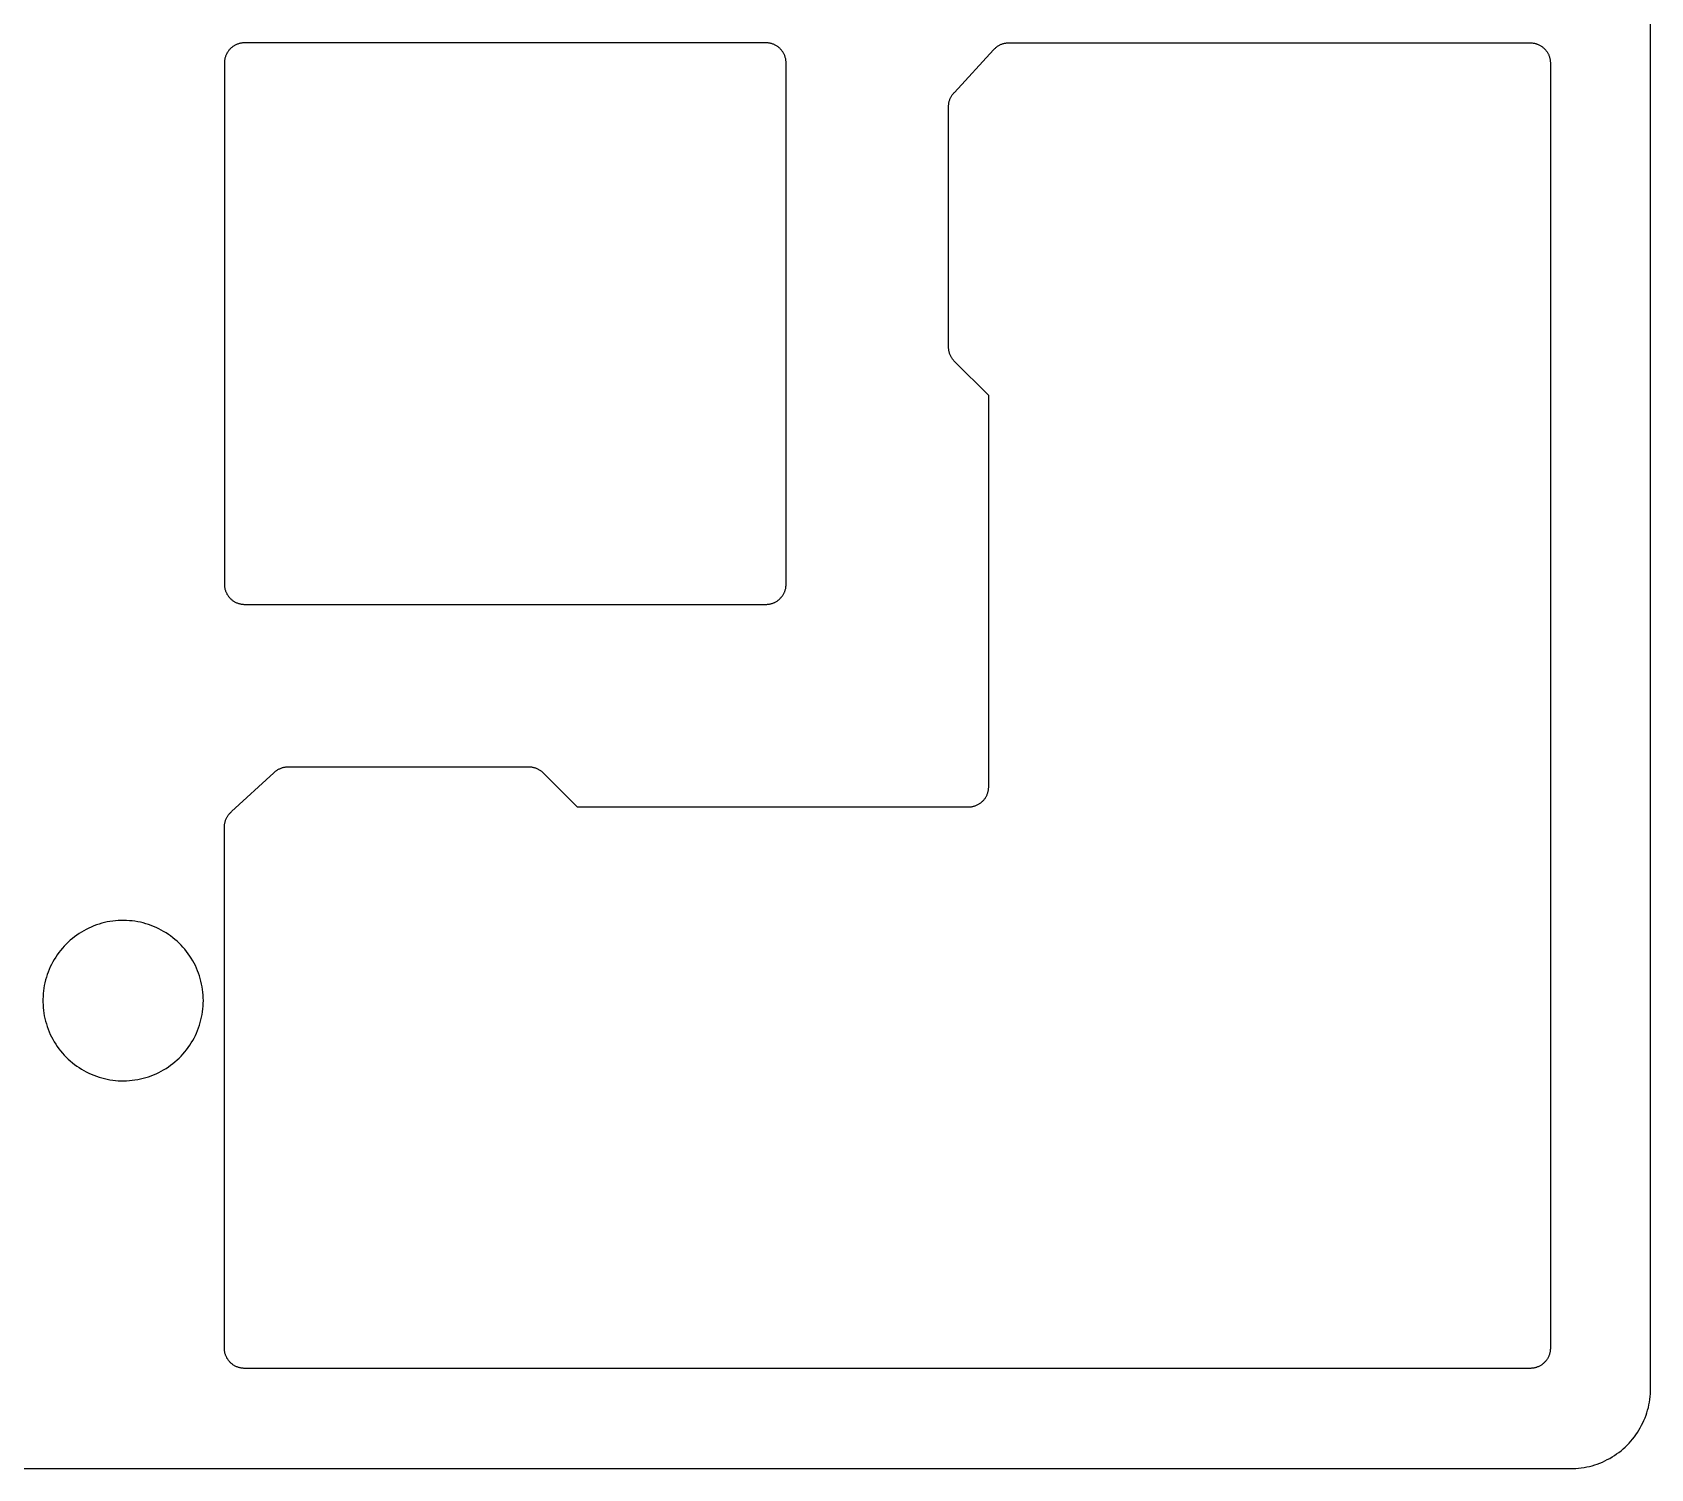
# Model space of a CAD drawing. Header units: millimetres. Extents: x 93 to 198, y -211 to -92.
# Drawn here: x 157.72 to 198.06, y -211.43 to -175.61 of the extents above; entities that cross this region are included whole.
import ezdxf

# ---------------------------------------------------------------- set-up
doc = ezdxf.new("R2010")
doc.units = ezdxf.units.MM
doc.layers.add('switch_plate', color=18, linetype='Continuous', true_color=0x000000)

msp = doc.modelspace()

# ---------------------------------------------------------------- linework, layer by layer
at = {"layer": 'switch_plate'}
for p, q in [((198.055, -209.427), (198.055, -94.415)), ((158.94, -198.049, 0.8), (158.882, -198.086, 0.8)), ((159, -198.014, 0.8), (158.94, -198.049, 0.8)), ((159.061, -197.981, 0.8), (159, -198.014, 0.8)), ((159.123, -197.95, 0.8), (159.061, -197.981, 0.8)), ((159.187, -197.922, 0.8), (159.123, -197.95, 0.8)), ((159.251, -197.895, 0.8), (159.187, -197.922, 0.8)), ((159.316, -197.871, 0.8), (159.251, -197.895, 0.8)), ((159.382, -197.849, 0.8), (159.316, -197.871, 0.8)), ((159.448, -197.83, 0.8), (159.382, -197.849, 0.8)), ((159.516, -197.812, 0.8), (159.448, -197.83, 0.8)), ((159.583, -197.797, 0.8), (159.516, -197.812, 0.8)), ((159.652, -197.785, 0.8), (159.583, -197.797, 0.8)), ((159.72, -197.775, 0.8), (159.652, -197.785, 0.8)), ((159.789, -197.767, 0.8), (159.72, -197.775, 0.8)), ((159.859, -197.761, 0.8), (159.789, -197.767, 0.8)), ((159.928, -197.758, 0.8), (159.859, -197.761, 0.8)), ((159.997, -197.758, 0.8), (159.928, -197.758, 0.8)), ((160.067, -197.76, 0.8), (159.997, -197.758, 0.8)), ((160.136, -197.764, 0.8), (160.067, -197.76, 0.8)), ((160.205, -197.77, 0.8), (160.136, -197.764, 0.8)), ((160.274, -197.779, 0.8), (160.205, -197.77, 0.8)), ((160.343, -197.791, 0.8), (160.274, -197.779, 0.8)), ((160.411, -197.805, 0.8), (160.343, -197.791, 0.8)), ((160.478, -197.821, 0.8), (160.411, -197.805, 0.8)), ((160.545, -197.839, 0.8), (160.478, -197.821, 0.8)), ((160.611, -197.86, 0.8), (160.545, -197.839, 0.8)), ((160.677, -197.883, 0.8), (160.611, -197.86, 0.8)), ((160.741, -197.908, 0.8), (160.677, -197.883, 0.8)), ((160.805, -197.936, 0.8), (160.741, -197.908, 0.8)), ((160.868, -197.966, 0.8), (160.805, -197.936, 0.8)), ((160.93, -197.997, 0.8), (160.868, -197.966, 0.8)), ((160.99, -198.031, 0.8), (160.93, -197.997, 0.8)), ((161.049, -198.068, 0.8), (160.99, -198.031, 0.8)), ((158.465, -198.452, 0.8), (158.421, -198.505, 0.8)), ((158.512, -198.4, 0.8), (158.465, -198.452, 0.8)), ((158.56, -198.35, 0.8), (158.512, -198.4, 0.8)), ((158.609, -198.301, 0.8), (158.56, -198.35, 0.8)), ((158.661, -198.254, 0.8), (158.609, -198.301, 0.8)), ((158.714, -198.21, 0.8), (158.661, -198.254, 0.8)), ((158.768, -198.167, 0.8), (158.714, -198.21, 0.8)), ((158.824, -198.125, 0.8), (158.768, -198.167, 0.8)), ((158.882, -198.086, 0.8), (158.824, -198.125, 0.8)), ((161.107, -198.106, 0.8), (161.049, -198.068, 0.8)), ((161.164, -198.146, 0.8), (161.107, -198.106, 0.8)), ((161.219, -198.188, 0.8), (161.164, -198.146, 0.8)), ((161.273, -198.232, 0.8), (161.219, -198.188, 0.8)), ((161.325, -198.278, 0.8), (161.273, -198.232, 0.8)), ((161.376, -198.325, 0.8), (161.325, -198.278, 0.8)), ((161.425, -198.374, 0.8), (161.376, -198.325, 0.8)), ((161.472, -198.425, 0.8), (161.425, -198.374, 0.8)), ((161.517, -198.478, 0.8), (161.472, -198.425, 0.8)), ((158.196, -198.854, 0.8), (158.165, -198.917, 0.8)), ((158.228, -198.793, 0.8), (158.196, -198.854, 0.8)), ((158.263, -198.733, 0.8), (158.228, -198.793, 0.8)), ((158.299, -198.674, 0.8), (158.263, -198.733, 0.8)), ((158.338, -198.616, 0.8), (158.299, -198.674, 0.8)), ((158.378, -198.56, 0.8), (158.338, -198.616, 0.8)), ((158.421, -198.505, 0.8), (158.378, -198.56, 0.8)), ((161.561, -198.532, 0.8), (161.517, -198.478, 0.8)), ((161.602, -198.588, 0.8), (161.561, -198.532, 0.8)), ((161.642, -198.645, 0.8), (161.602, -198.588, 0.8)), ((161.679, -198.703, 0.8), (161.642, -198.645, 0.8)), ((161.715, -198.763, 0.8), (161.679, -198.703, 0.8)), ((161.748, -198.823, 0.8), (161.715, -198.763, 0.8)), ((161.78, -198.885, 0.8), (161.748, -198.823, 0.8)), ((158.047, -199.243, 0.8), (158.031, -199.31, 0.8)), ((158.066, -199.176, 0.8), (158.047, -199.243, 0.8)), ((158.088, -199.11, 0.8), (158.066, -199.176, 0.8)), ((158.111, -199.045, 0.8), (158.088, -199.11, 0.8)), ((158.137, -198.98, 0.8), (158.111, -199.045, 0.8)), ((158.165, -198.917, 0.8), (158.137, -198.98, 0.8)), ((161.809, -198.948, 0.8), (161.78, -198.885, 0.8)), ((161.836, -199.012, 0.8), (161.809, -198.948, 0.8)), ((161.861, -199.077, 0.8), (161.836, -199.012, 0.8)), ((161.883, -199.143, 0.8), (161.861, -199.077, 0.8)), ((161.903, -199.209, 0.8), (161.883, -199.143, 0.8)), ((161.921, -199.276, 0.8), (161.903, -199.209, 0.8)), ((157.983, -199.654, 0.8), (157.98, -199.723, 0.8)), ((157.988, -199.584, 0.8), (157.983, -199.654, 0.8)), ((157.995, -199.515, 0.8), (157.988, -199.584, 0.8)), ((158.004, -199.447, 0.8), (157.995, -199.515, 0.8)), ((158.016, -199.378, 0.8), (158.004, -199.447, 0.8)), ((158.031, -199.31, 0.8), (158.016, -199.378, 0.8)), ((161.937, -199.344, 0.8), (161.921, -199.276, 0.8)), ((161.95, -199.412, 0.8), (161.937, -199.344, 0.8)), ((161.961, -199.481, 0.8), (161.95, -199.412, 0.8)), ((161.969, -199.55, 0.8), (161.961, -199.481, 0.8)), ((161.975, -199.619, 0.8), (161.969, -199.55, 0.8)), ((161.979, -199.688, 0.8), (161.975, -199.619, 0.8)), ((157.98, -199.723, 0.8), (157.98, -199.792, 0.8)), ((157.98, -199.792, 0.8), (157.983, -199.862, 0.8)), ((157.983, -199.862, 0.8), (157.988, -199.931, 0.8)), ((157.988, -199.931, 0.8), (157.995, -200, 0.8)), ((157.995, -200, 0.8), (158.004, -200.069, 0.8)), ((158.004, -200.069, 0.8), (158.016, -200.137, 0.8)), ((161.95, -200.103, 0.8), (161.961, -200.034, 0.8)), ((161.961, -200.034, 0.8), (161.969, -199.966, 0.8)), ((161.969, -199.966, 0.8), (161.975, -199.896, 0.8)), ((161.975, -199.896, 0.8), (161.979, -199.827, 0.8)), ((161.98, -199.758, 0.8), (161.979, -199.688, 0.8)), ((161.979, -199.827, 0.8), (161.98, -199.758, 0.8)), ((158.016, -200.137, 0.8), (158.031, -200.205, 0.8)), ((158.031, -200.205, 0.8), (158.047, -200.273, 0.8)), ((158.047, -200.273, 0.8), (158.066, -200.339, 0.8)), ((158.066, -200.339, 0.8), (158.088, -200.405, 0.8)), ((158.088, -200.405, 0.8), (158.111, -200.471, 0.8)), ((158.111, -200.471, 0.8), (158.137, -200.535, 0.8)), ((161.836, -200.503, 0.8), (161.861, -200.438, 0.8)), ((161.861, -200.438, 0.8), (161.883, -200.372, 0.8)), ((161.883, -200.372, 0.8), (161.903, -200.306, 0.8)), ((161.903, -200.306, 0.8), (161.921, -200.239, 0.8)), ((161.921, -200.239, 0.8), (161.937, -200.171, 0.8)), ((161.937, -200.171, 0.8), (161.95, -200.103, 0.8)), ((158.137, -200.535, 0.8), (158.165, -200.599, 0.8)), ((158.165, -200.599, 0.8), (158.196, -200.661, 0.8)), ((158.196, -200.661, 0.8), (158.228, -200.722, 0.8)), ((158.228, -200.722, 0.8), (158.263, -200.783, 0.8)), ((158.263, -200.783, 0.8), (158.299, -200.842, 0.8)), ((158.299, -200.842, 0.8), (158.338, -200.899, 0.8)), ((161.602, -200.928, 0.8), (161.642, -200.871, 0.8)), ((161.642, -200.871, 0.8), (161.679, -200.812, 0.8)), ((161.679, -200.812, 0.8), (161.715, -200.753, 0.8)), ((161.715, -200.753, 0.8), (161.748, -200.692, 0.8)), ((161.748, -200.692, 0.8), (161.78, -200.63, 0.8)), ((161.78, -200.63, 0.8), (161.809, -200.567, 0.8)), ((161.809, -200.567, 0.8), (161.836, -200.503, 0.8)), ((158.338, -200.899, 0.8), (158.378, -200.956, 0.8)), ((158.378, -200.956, 0.8), (158.421, -201.01, 0.8)), ((158.421, -201.01, 0.8), (158.465, -201.064, 0.8)), ((158.465, -201.064, 0.8), (158.512, -201.116, 0.8)), ((158.512, -201.116, 0.8), (158.56, -201.166, 0.8)), ((158.56, -201.166, 0.8), (158.609, -201.214, 0.8)), ((158.609, -201.214, 0.8), (158.661, -201.261, 0.8)), ((158.661, -201.261, 0.8), (158.714, -201.306, 0.8)), ((161.273, -201.284, 0.8), (161.325, -201.238, 0.8)), ((161.325, -201.238, 0.8), (161.376, -201.19, 0.8)), ((161.376, -201.19, 0.8), (161.425, -201.141, 0.8)), ((161.425, -201.141, 0.8), (161.472, -201.09, 0.8)), ((161.472, -201.09, 0.8), (161.517, -201.037, 0.8)), ((161.517, -201.037, 0.8), (161.561, -200.983, 0.8)), ((161.561, -200.983, 0.8), (161.602, -200.928, 0.8)), ((158.714, -201.306, 0.8), (158.768, -201.349, 0.8)), ((158.768, -201.349, 0.8), (158.824, -201.39, 0.8)), ((158.824, -201.39, 0.8), (158.882, -201.429, 0.8)), ((158.882, -201.429, 0.8), (158.94, -201.466, 0.8)), ((158.94, -201.466, 0.8), (159, -201.501, 0.8)), ((159, -201.501, 0.8), (159.061, -201.534, 0.8)), ((159.061, -201.534, 0.8), (159.123, -201.565, 0.8)), ((159.123, -201.565, 0.8), (159.187, -201.594, 0.8)), ((159.187, -201.594, 0.8), (159.251, -201.62, 0.8)), ((159.251, -201.62, 0.8), (159.316, -201.644, 0.8)), ((159.316, -201.644, 0.8), (159.382, -201.666, 0.8)), ((159.382, -201.666, 0.8), (159.448, -201.686, 0.8)), ((159.448, -201.686, 0.8), (159.516, -201.703, 0.8)), ((160.478, -201.695, 0.8), (160.545, -201.676, 0.8)), ((160.545, -201.676, 0.8), (160.611, -201.655, 0.8)), ((160.611, -201.655, 0.8), (160.677, -201.632, 0.8)), ((160.677, -201.632, 0.8), (160.741, -201.607, 0.8)), ((160.741, -201.607, 0.8), (160.805, -201.58, 0.8)), ((160.805, -201.58, 0.8), (160.868, -201.55, 0.8)), ((160.868, -201.55, 0.8), (160.93, -201.518, 0.8)), ((160.93, -201.518, 0.8), (160.99, -201.484, 0.8)), ((160.99, -201.484, 0.8), (161.049, -201.448, 0.8)), ((161.049, -201.448, 0.8), (161.107, -201.41, 0.8)), ((161.107, -201.41, 0.8), (161.164, -201.37, 0.8)), ((161.164, -201.37, 0.8), (161.219, -201.327, 0.8)), ((161.219, -201.327, 0.8), (161.273, -201.284, 0.8)), ((159.516, -201.703, 0.8), (159.583, -201.718, 0.8)), ((159.583, -201.718, 0.8), (159.652, -201.731, 0.8)), ((159.652, -201.731, 0.8), (159.72, -201.741, 0.8)), ((159.72, -201.741, 0.8), (159.789, -201.749, 0.8)), ((159.789, -201.749, 0.8), (159.859, -201.754, 0.8)), ((159.859, -201.754, 0.8), (159.928, -201.757, 0.8)), ((159.928, -201.757, 0.8), (159.997, -201.758, 0.8)), ((159.997, -201.758, 0.8), (160.067, -201.756, 0.8)), ((160.067, -201.756, 0.8), (160.136, -201.752, 0.8)), ((160.136, -201.752, 0.8), (160.205, -201.745, 0.8)), ((160.205, -201.745, 0.8), (160.274, -201.736, 0.8)), ((160.274, -201.736, 0.8), (160.343, -201.725, 0.8)), ((160.343, -201.725, 0.8), (160.411, -201.711, 0.8)), ((160.411, -201.711, 0.8), (160.478, -201.695, 0.8)), ((198.026, -209.767), (198.036, -209.7)), ((198.036, -209.7), (198.045, -209.632)), ((198.045, -209.632), (198.05, -209.564)), ((198.05, -209.564), (198.054, -209.496)), ((198.054, -209.496), (198.055, -209.427)), ((197.916, -210.161), (197.94, -210.097)), ((197.94, -210.097), (197.961, -210.032)), ((197.961, -210.032), (197.981, -209.967)), ((197.981, -209.967), (197.998, -209.901)), ((197.998, -209.901), (198.013, -209.834)), ((198.013, -209.834), (198.026, -209.767)), ((197.689, -210.581), (197.727, -210.524)), ((197.727, -210.524), (197.764, -210.466)), ((197.764, -210.466), (197.798, -210.407)), ((197.798, -210.407), (197.831, -210.347)), ((197.831, -210.347), (197.861, -210.286)), ((197.861, -210.286), (197.889, -210.224)), ((197.889, -210.224), (197.916, -210.161)), ((197.317, -210.979), (197.369, -210.935)), ((197.369, -210.935), (197.42, -210.889)), ((197.42, -210.889), (197.469, -210.841)), ((197.469, -210.841), (197.517, -210.792)), ((197.517, -210.792), (197.562, -210.742)), ((197.562, -210.742), (197.606, -210.689)), ((197.606, -210.689), (197.649, -210.636)), ((197.649, -210.636), (197.689, -210.581)), ((196.529, -211.37), (196.595, -211.353)), ((196.595, -211.353), (196.66, -211.334)), ((196.66, -211.334), (196.725, -211.312)), ((196.725, -211.312), (196.789, -211.288)), ((196.789, -211.288), (196.852, -211.262)), ((196.852, -211.262), (196.914, -211.233)), ((196.914, -211.233), (196.975, -211.203)), ((196.975, -211.203), (197.035, -211.171)), ((197.035, -211.171), (197.094, -211.136)), ((197.094, -211.136), (197.152, -211.1)), ((197.152, -211.1), (197.208, -211.061)), ((197.208, -211.061), (197.264, -211.021)), ((197.264, -211.021), (197.317, -210.979)), ((95.28, -211.427), (196.055, -211.427)), ((196.055, -211.427), (196.123, -211.426)), ((196.123, -211.426), (196.192, -211.423)), ((196.192, -211.423), (196.26, -211.417)), ((196.26, -211.417), (196.327, -211.409)), ((196.327, -211.409), (196.395, -211.398)), ((196.395, -211.398), (196.462, -211.385)), ((196.462, -211.385), (196.529, -211.37))]:
    msp.add_line(p, q, dxfattribs=at)
at = {"layer": 'switch_plate', "color": 18, "true_color": 0x000000}
for p, q in [((162.519, -176.259), (162.515, -176.275)), ((162.524, -176.242), (162.519, -176.259)), ((162.528, -176.226), (162.524, -176.242)), ((162.534, -176.21), (162.528, -176.226)), ((162.54, -176.194), (162.534, -176.21)), ((162.546, -176.178), (162.54, -176.194)), ((162.554, -176.162), (162.546, -176.178)), ((162.561, -176.147), (162.554, -176.162)), ((162.569, -176.132), (162.561, -176.147)), ((162.578, -176.117), (162.569, -176.132)), ((162.587, -176.103), (162.578, -176.117)), ((162.597, -176.089), (162.587, -176.103)), ((162.607, -176.075), (162.597, -176.089)), ((162.617, -176.062), (162.607, -176.075)), ((162.628, -176.049), (162.617, -176.062)), ((162.64, -176.036), (162.628, -176.049)), ((162.651, -176.024), (162.64, -176.036)), ((162.664, -176.012), (162.651, -176.024)), ((162.676, -176), (162.664, -176.012)), ((162.689, -175.989), (162.676, -176)), ((162.703, -175.979), (162.689, -175.989)), ((162.717, -175.969), (162.703, -175.979)), ((162.731, -175.959), (162.717, -175.969)), ((162.745, -175.95), (162.731, -175.959)), ((162.76, -175.941), (162.745, -175.95)), ((162.775, -175.933), (162.76, -175.941)), ((162.79, -175.926), (162.775, -175.933)), ((162.806, -175.919), (162.79, -175.926)), ((162.822, -175.912), (162.806, -175.919)), ((162.838, -175.906), (162.822, -175.912)), ((162.854, -175.901), (162.838, -175.906)), ((162.87, -175.896), (162.854, -175.901)), ((162.887, -175.891), (162.87, -175.896)), ((162.903, -175.888), (162.887, -175.891)), ((162.92, -175.884), (162.903, -175.888)), ((162.937, -175.882), (162.92, -175.884)), ((162.954, -175.88), (162.937, -175.882)), ((162.971, -175.878), (162.954, -175.88)), ((162.988, -175.878), (162.971, -175.878)), ((163.005, -175.877), (162.988, -175.878)), ((176.005, -175.877), (163.005, -175.877)), ((176.022, -175.878), (176.005, -175.877)), ((176.039, -175.878), (176.022, -175.878)), ((176.056, -175.88), (176.039, -175.878)), ((176.073, -175.882), (176.056, -175.88)), ((176.09, -175.884), (176.073, -175.882)), ((176.107, -175.888), (176.09, -175.884)), ((176.123, -175.891), (176.107, -175.888)), ((176.14, -175.896), (176.123, -175.891)), ((176.156, -175.901), (176.14, -175.896)), ((176.172, -175.906), (176.156, -175.901)), ((176.188, -175.912), (176.172, -175.906)), ((176.204, -175.919), (176.188, -175.912)), ((176.22, -175.926), (176.204, -175.919)), ((176.235, -175.933), (176.22, -175.926)), ((176.25, -175.941), (176.235, -175.933)), ((176.265, -175.95), (176.25, -175.941)), ((176.279, -175.959), (176.265, -175.95)), ((176.293, -175.969), (176.279, -175.959)), ((176.307, -175.979), (176.293, -175.969)), ((176.321, -175.989), (176.307, -175.979)), ((176.334, -176), (176.321, -175.989)), ((176.346, -176.012), (176.334, -176)), ((176.359, -176.024), (176.346, -176.012)), ((176.37, -176.036), (176.359, -176.024)), ((176.382, -176.049), (176.37, -176.036)), ((176.393, -176.062), (176.382, -176.049)), ((176.403, -176.075), (176.393, -176.062)), ((176.414, -176.089), (176.403, -176.075)), ((176.423, -176.103), (176.414, -176.089)), ((176.432, -176.117), (176.423, -176.103)), ((176.441, -176.132), (176.432, -176.117)), ((176.449, -176.147), (176.441, -176.132)), ((176.457, -176.162), (176.449, -176.147)), ((176.464, -176.178), (176.457, -176.162)), ((176.47, -176.194), (176.464, -176.178)), ((176.476, -176.21), (176.47, -176.194)), ((176.482, -176.226), (176.476, -176.21)), ((176.486, -176.242), (176.482, -176.226)), ((176.491, -176.259), (176.486, -176.242)), ((176.495, -176.275), (176.491, -176.259)), ((180.701, -177.111), (181.673, -176.054)), ((181.673, -176.054), (181.685, -176.041)), ((181.685, -176.041), (181.697, -176.029)), ((181.697, -176.029), (181.709, -176.016)), ((181.709, -176.016), (181.722, -176.005)), ((181.722, -176.005), (181.735, -175.993)), ((181.735, -175.993), (181.748, -175.982)), ((181.748, -175.982), (181.762, -175.972)), ((181.762, -175.972), (181.777, -175.962)), ((181.777, -175.962), (181.791, -175.953)), ((181.791, -175.953), (181.806, -175.944)), ((181.806, -175.944), (181.821, -175.935)), ((181.821, -175.935), (181.837, -175.927)), ((181.837, -175.927), (181.853, -175.92)), ((181.853, -175.92), (181.869, -175.913)), ((181.869, -175.913), (181.885, -175.907)), ((181.885, -175.907), (181.901, -175.901)), ((181.901, -175.901), (181.918, -175.896)), ((181.918, -175.896), (181.935, -175.892)), ((181.935, -175.892), (181.952, -175.888)), ((181.952, -175.888), (181.969, -175.885)), ((181.969, -175.885), (181.986, -175.882)), ((181.986, -175.882), (182.003, -175.88)), ((182.003, -175.88), (182.02, -175.878)), ((182.02, -175.878), (182.038, -175.878)), ((182.038, -175.878), (182.055, -175.877)), ((182.055, -175.877), (195.055, -175.877)), ((195.055, -175.877), (195.072, -175.878)), ((195.072, -175.878), (195.089, -175.878)), ((195.089, -175.878), (195.106, -175.88)), ((195.106, -175.88), (195.123, -175.882)), ((195.123, -175.882), (195.14, -175.884)), ((195.14, -175.884), (195.157, -175.888)), ((195.157, -175.888), (195.173, -175.891)), ((195.173, -175.891), (195.19, -175.896)), ((195.19, -175.896), (195.206, -175.901)), ((195.206, -175.901), (195.222, -175.906)), ((195.222, -175.906), (195.238, -175.912)), ((195.238, -175.912), (195.254, -175.919)), ((195.254, -175.919), (195.27, -175.926)), ((195.27, -175.926), (195.285, -175.933)), ((195.285, -175.933), (195.3, -175.941)), ((195.3, -175.941), (195.315, -175.95)), ((195.315, -175.95), (195.329, -175.959)), ((195.329, -175.959), (195.343, -175.969)), ((195.343, -175.969), (195.357, -175.979)), ((195.357, -175.979), (195.371, -175.989)), ((195.371, -175.989), (195.384, -176)), ((195.384, -176), (195.396, -176.012)), ((195.396, -176.012), (195.409, -176.024)), ((195.409, -176.024), (195.42, -176.036)), ((195.42, -176.036), (195.432, -176.049)), ((195.432, -176.049), (195.443, -176.062)), ((195.443, -176.062), (195.453, -176.075)), ((195.453, -176.075), (195.464, -176.089)), ((195.464, -176.089), (195.473, -176.103)), ((195.473, -176.103), (195.482, -176.117)), ((195.482, -176.117), (195.491, -176.132)), ((195.491, -176.132), (195.499, -176.147)), ((195.499, -176.147), (195.507, -176.162)), ((195.507, -176.162), (195.514, -176.178)), ((195.514, -176.178), (195.52, -176.194)), ((195.52, -176.194), (195.526, -176.21)), ((195.526, -176.21), (195.532, -176.226)), ((195.532, -176.226), (195.536, -176.242)), ((195.536, -176.242), (195.541, -176.259)), ((195.541, -176.259), (195.545, -176.275)), ((162.506, -176.343), (162.505, -176.36)), ((162.505, -176.36), (162.505, -176.377)), ((162.505, -176.377), (162.505, -189.377)), ((162.508, -176.326), (162.506, -176.343)), ((162.51, -176.309), (162.508, -176.326)), ((162.512, -176.292), (162.51, -176.309)), ((162.515, -176.275), (162.512, -176.292)), ((176.498, -176.292), (176.495, -176.275)), ((176.5, -176.309), (176.498, -176.292)), ((176.502, -176.326), (176.5, -176.309)), ((176.504, -176.343), (176.502, -176.326)), ((176.505, -176.36), (176.504, -176.343)), ((176.505, -176.377), (176.505, -176.36)), ((176.505, -189.377), (176.505, -176.377)), ((195.545, -176.275), (195.548, -176.292)), ((195.548, -176.292), (195.55, -176.309)), ((195.55, -176.309), (195.552, -176.326)), ((195.552, -176.326), (195.554, -176.343)), ((195.554, -176.343), (195.555, -176.36)), ((195.555, -176.36), (195.555, -176.377)), ((195.555, -176.377), (195.555, -208.427)), ((180.555, -177.447), (180.556, -177.43)), ((180.555, -177.464), (180.555, -177.447)), ((180.555, -183.464), (180.555, -177.464)), ((180.556, -177.43), (180.558, -177.413)), ((180.558, -177.413), (180.56, -177.396)), ((180.56, -177.396), (180.562, -177.379)), ((180.562, -177.379), (180.565, -177.362)), ((180.565, -177.362), (180.569, -177.346)), ((180.569, -177.346), (180.574, -177.329)), ((180.574, -177.329), (180.578, -177.313)), ((180.578, -177.313), (180.584, -177.297)), ((180.584, -177.297), (180.59, -177.281)), ((180.59, -177.281), (180.596, -177.265)), ((180.596, -177.265), (180.604, -177.249)), ((180.604, -177.249), (180.611, -177.234)), ((180.611, -177.234), (180.619, -177.219)), ((180.619, -177.219), (180.628, -177.204)), ((180.628, -177.204), (180.637, -177.19)), ((180.637, -177.19), (180.647, -177.176)), ((180.647, -177.176), (180.657, -177.162)), ((180.657, -177.162), (180.667, -177.149)), ((180.667, -177.149), (180.678, -177.136)), ((180.678, -177.136), (180.69, -177.123)), ((180.69, -177.123), (180.701, -177.111)), ((180.556, -183.482), (180.555, -183.464)), ((180.557, -183.5), (180.556, -183.482)), ((180.559, -183.518), (180.557, -183.5)), ((180.561, -183.535), (180.559, -183.518)), ((180.564, -183.553), (180.561, -183.535)), ((180.568, -183.57), (180.564, -183.553)), ((180.572, -183.587), (180.568, -183.57)), ((180.577, -183.605), (180.572, -183.587)), ((180.582, -183.622), (180.577, -183.605)), ((180.588, -183.638), (180.582, -183.622)), ((180.595, -183.655), (180.588, -183.638)), ((180.602, -183.671), (180.595, -183.655)), ((180.609, -183.687), (180.602, -183.671)), ((180.617, -183.703), (180.609, -183.687)), ((180.626, -183.719), (180.617, -183.703)), ((180.635, -183.734), (180.626, -183.719)), ((180.645, -183.749), (180.635, -183.734)), ((180.656, -183.763), (180.645, -183.749)), ((180.666, -183.778), (180.656, -183.763)), ((180.678, -183.791), (180.666, -183.778)), ((180.689, -183.805), (180.678, -183.791)), ((180.701, -183.818), (180.689, -183.805)), ((181.555, -184.671), (180.701, -183.818)), ((181.555, -194.427), (181.555, -184.671)), ((162.505, -189.377), (162.505, -189.394)), ((162.505, -189.394), (162.506, -189.411)), ((162.506, -189.411), (162.508, -189.428)), ((162.508, -189.428), (162.51, -189.445)), ((162.51, -189.445), (162.512, -189.462)), ((162.512, -189.462), (162.515, -189.479)), ((162.515, -189.479), (162.519, -189.496)), ((162.519, -189.496), (162.524, -189.512)), ((162.524, -189.512), (162.528, -189.528)), ((162.528, -189.528), (162.534, -189.545)), ((162.534, -189.545), (162.54, -189.561)), ((162.54, -189.561), (162.546, -189.576)), ((162.546, -189.576), (162.554, -189.592)), ((176.457, -189.592), (176.464, -189.576)), ((176.464, -189.576), (176.47, -189.561)), ((176.47, -189.561), (176.476, -189.545)), ((176.476, -189.545), (176.482, -189.528)), ((176.482, -189.528), (176.486, -189.512)), ((176.486, -189.512), (176.491, -189.496)), ((176.491, -189.496), (176.495, -189.479)), ((176.495, -189.479), (176.498, -189.462)), ((176.498, -189.462), (176.5, -189.445)), ((176.5, -189.445), (176.502, -189.428)), ((176.502, -189.428), (176.504, -189.411)), ((176.504, -189.411), (176.505, -189.394)), ((176.505, -189.394), (176.505, -189.377)), ((162.554, -189.592), (162.561, -189.607)), ((162.561, -189.607), (162.569, -189.622)), ((162.569, -189.622), (162.578, -189.637)), ((162.578, -189.637), (162.587, -189.651)), ((162.587, -189.651), (162.597, -189.666)), ((162.597, -189.666), (162.607, -189.679)), ((162.607, -189.679), (162.617, -189.693)), ((162.617, -189.693), (162.628, -189.706)), ((162.628, -189.706), (162.64, -189.718)), ((162.64, -189.718), (162.651, -189.731)), ((162.651, -189.731), (162.664, -189.743)), ((162.664, -189.743), (162.676, -189.754)), ((162.676, -189.754), (162.689, -189.765)), ((162.689, -189.765), (162.703, -189.776)), ((162.703, -189.776), (162.717, -189.786)), ((162.717, -189.786), (162.731, -189.795)), ((162.731, -189.795), (162.745, -189.804)), ((162.745, -189.804), (162.76, -189.813)), ((162.76, -189.813), (162.775, -189.821)), ((162.775, -189.821), (162.79, -189.829)), ((162.79, -189.829), (162.806, -189.836)), ((162.806, -189.836), (162.822, -189.842)), ((162.822, -189.842), (162.838, -189.848)), ((162.838, -189.848), (162.854, -189.854)), ((162.854, -189.854), (162.87, -189.859)), ((162.87, -189.859), (162.887, -189.863)), ((162.887, -189.863), (162.903, -189.867)), ((162.903, -189.867), (162.92, -189.87)), ((162.92, -189.87), (162.937, -189.873)), ((162.937, -189.873), (162.954, -189.875)), ((162.954, -189.875), (162.971, -189.876)), ((162.971, -189.876), (162.988, -189.877)), ((162.988, -189.877), (163.005, -189.877)), ((163.005, -189.877), (176.005, -189.877)), ((176.005, -189.877), (176.022, -189.877)), ((176.022, -189.877), (176.039, -189.876)), ((176.039, -189.876), (176.056, -189.875)), ((176.056, -189.875), (176.073, -189.873)), ((176.073, -189.873), (176.09, -189.87)), ((176.09, -189.87), (176.107, -189.867)), ((176.107, -189.867), (176.123, -189.863)), ((176.123, -189.863), (176.14, -189.859)), ((176.14, -189.859), (176.156, -189.854)), ((176.156, -189.854), (176.172, -189.848)), ((176.172, -189.848), (176.188, -189.842)), ((176.188, -189.842), (176.204, -189.836)), ((176.204, -189.836), (176.22, -189.829)), ((176.22, -189.829), (176.235, -189.821)), ((176.235, -189.821), (176.25, -189.813)), ((176.25, -189.813), (176.265, -189.804)), ((176.265, -189.804), (176.279, -189.795)), ((176.279, -189.795), (176.293, -189.786)), ((176.293, -189.786), (176.307, -189.776)), ((176.307, -189.776), (176.321, -189.765)), ((176.321, -189.765), (176.334, -189.754)), ((176.334, -189.754), (176.346, -189.743)), ((176.346, -189.743), (176.359, -189.731)), ((176.359, -189.731), (176.37, -189.718)), ((176.37, -189.718), (176.382, -189.706)), ((176.382, -189.706), (176.393, -189.693)), ((176.393, -189.693), (176.403, -189.679)), ((176.403, -189.679), (176.414, -189.666)), ((176.414, -189.666), (176.423, -189.651)), ((176.423, -189.651), (176.432, -189.637)), ((176.432, -189.637), (176.441, -189.622)), ((176.441, -189.622), (176.449, -189.607)), ((176.449, -189.607), (176.457, -189.592)), ((163.793, -194.028), (163.807, -194.017)), ((163.807, -194.017), (163.822, -194.008)), ((163.822, -194.008), (163.838, -193.998)), ((163.838, -193.998), (163.853, -193.99)), ((163.853, -193.99), (163.869, -193.981)), ((163.869, -193.981), (163.885, -193.974)), ((163.885, -193.974), (163.901, -193.967)), ((163.901, -193.967), (163.918, -193.96)), ((163.918, -193.96), (163.935, -193.954)), ((163.935, -193.954), (163.952, -193.949)), ((163.952, -193.949), (163.969, -193.944)), ((163.969, -193.944), (163.986, -193.94)), ((163.986, -193.94), (164.004, -193.936)), ((164.004, -193.936), (164.021, -193.933)), ((164.021, -193.933), (164.039, -193.931)), ((164.039, -193.931), (164.056, -193.929)), ((164.056, -193.929), (164.074, -193.928)), ((164.074, -193.928), (164.092, -193.927)), ((164.092, -193.927), (170.092, -193.927)), ((170.092, -193.927), (170.109, -193.928)), ((170.109, -193.928), (170.126, -193.928)), ((170.126, -193.928), (170.143, -193.93)), ((170.143, -193.93), (170.16, -193.932)), ((170.16, -193.932), (170.177, -193.934)), ((170.177, -193.934), (170.194, -193.938)), ((170.194, -193.938), (170.21, -193.941)), ((170.21, -193.941), (170.227, -193.946)), ((170.227, -193.946), (170.243, -193.951)), ((170.243, -193.951), (170.259, -193.956)), ((170.259, -193.956), (170.275, -193.962)), ((170.275, -193.962), (170.291, -193.969)), ((170.291, -193.969), (170.307, -193.976)), ((170.307, -193.976), (170.322, -193.983)), ((170.322, -193.983), (170.337, -193.991)), ((170.337, -193.991), (170.352, -194)), ((170.352, -194), (170.366, -194.009)), ((170.366, -194.009), (170.38, -194.019)), ((170.38, -194.019), (170.394, -194.029)), ((162.682, -195.045), (163.738, -194.074)), ((163.738, -194.074), (163.751, -194.061)), ((163.751, -194.061), (163.765, -194.05)), ((163.765, -194.05), (163.779, -194.039)), ((163.779, -194.039), (163.793, -194.028)), ((170.394, -194.029), (170.408, -194.039)), ((170.408, -194.039), (170.421, -194.05)), ((170.421, -194.05), (170.433, -194.062)), ((170.433, -194.062), (170.446, -194.074)), ((170.446, -194.074), (171.299, -194.927)), ((181.343, -194.836), (181.357, -194.826)), ((181.357, -194.826), (181.371, -194.815)), ((181.371, -194.815), (181.384, -194.804)), ((181.384, -194.804), (181.396, -194.793)), ((181.396, -194.793), (181.409, -194.781)), ((181.409, -194.781), (181.42, -194.768)), ((181.42, -194.768), (181.432, -194.756)), ((181.432, -194.756), (181.443, -194.743)), ((181.443, -194.743), (181.453, -194.729)), ((181.453, -194.729), (181.464, -194.716)), ((181.464, -194.716), (181.473, -194.701)), ((181.473, -194.701), (181.482, -194.687)), ((181.482, -194.687), (181.491, -194.672)), ((181.491, -194.672), (181.499, -194.657)), ((181.499, -194.657), (181.507, -194.642)), ((181.507, -194.642), (181.514, -194.626)), ((181.514, -194.626), (181.52, -194.611)), ((181.52, -194.611), (181.526, -194.595)), ((181.526, -194.595), (181.532, -194.578)), ((181.532, -194.578), (181.536, -194.562)), ((181.536, -194.562), (181.541, -194.546)), ((181.541, -194.546), (181.545, -194.529)), ((181.545, -194.529), (181.548, -194.512)), ((181.548, -194.512), (181.55, -194.495)), ((181.55, -194.495), (181.552, -194.478)), ((181.552, -194.478), (181.554, -194.461)), ((181.554, -194.461), (181.555, -194.444)), ((181.555, -194.444), (181.555, -194.427)), ((162.541, -195.241), (162.548, -195.225)), ((162.548, -195.225), (162.555, -195.209)), ((162.555, -195.209), (162.563, -195.193)), ((162.563, -195.193), (162.571, -195.178)), ((162.571, -195.178), (162.58, -195.163)), ((162.58, -195.163), (162.59, -195.149)), ((162.59, -195.149), (162.6, -195.134)), ((162.6, -195.134), (162.61, -195.121)), ((162.61, -195.121), (162.621, -195.107)), ((162.621, -195.107), (162.632, -195.094)), ((162.632, -195.094), (162.644, -195.081)), ((162.644, -195.081), (162.656, -195.069)), ((162.656, -195.069), (162.669, -195.057)), ((162.669, -195.057), (162.682, -195.045)), ((171.299, -194.927), (181.055, -194.927)), ((181.055, -194.927), (181.072, -194.927)), ((181.072, -194.927), (181.089, -194.926)), ((181.089, -194.926), (181.106, -194.925)), ((181.106, -194.925), (181.123, -194.923)), ((181.123, -194.923), (181.14, -194.92)), ((181.14, -194.92), (181.157, -194.917)), ((181.157, -194.917), (181.173, -194.913)), ((181.173, -194.913), (181.19, -194.909)), ((181.19, -194.909), (181.206, -194.904)), ((181.206, -194.904), (181.222, -194.898)), ((181.222, -194.898), (181.238, -194.892)), ((181.238, -194.892), (181.254, -194.886)), ((181.254, -194.886), (181.27, -194.879)), ((181.27, -194.879), (181.285, -194.871)), ((181.285, -194.871), (181.3, -194.863)), ((181.3, -194.863), (181.315, -194.854)), ((181.315, -194.854), (181.329, -194.845)), ((181.329, -194.845), (181.343, -194.836)), ((162.505, -195.41), (162.506, -195.393)), ((162.505, -195.427), (162.505, -195.41)), ((162.505, -208.427), (162.505, -195.427)), ((162.506, -195.393), (162.508, -195.375)), ((162.508, -195.375), (162.51, -195.358)), ((162.51, -195.358), (162.513, -195.341)), ((162.513, -195.341), (162.516, -195.324)), ((162.516, -195.324), (162.52, -195.307)), ((162.52, -195.307), (162.524, -195.29)), ((162.524, -195.29), (162.529, -195.273)), ((162.529, -195.273), (162.535, -195.257)), ((162.535, -195.257), (162.541, -195.241)), ((162.505, -208.444), (162.505, -208.427)), ((162.506, -208.461), (162.505, -208.444)), ((162.508, -208.478), (162.506, -208.461)), ((162.51, -208.495), (162.508, -208.478)), ((162.512, -208.512), (162.51, -208.495)), ((162.515, -208.529), (162.512, -208.512)), ((162.519, -208.546), (162.515, -208.529)), ((195.545, -208.529), (195.541, -208.546)), ((195.548, -208.512), (195.545, -208.529)), ((195.55, -208.495), (195.548, -208.512)), ((195.552, -208.478), (195.55, -208.495)), ((195.554, -208.461), (195.552, -208.478)), ((195.555, -208.444), (195.554, -208.461)), ((195.555, -208.427), (195.555, -208.444)), ((162.524, -208.562), (162.519, -208.546)), ((162.528, -208.578), (162.524, -208.562)), ((162.534, -208.595), (162.528, -208.578)), ((162.54, -208.611), (162.534, -208.595)), ((162.546, -208.626), (162.54, -208.611)), ((162.554, -208.642), (162.546, -208.626)), ((162.561, -208.657), (162.554, -208.642)), ((162.569, -208.672), (162.561, -208.657)), ((162.578, -208.687), (162.569, -208.672)), ((162.587, -208.701), (162.578, -208.687)), ((162.597, -208.716), (162.587, -208.701)), ((162.607, -208.729), (162.597, -208.716)), ((162.617, -208.743), (162.607, -208.729)), ((162.628, -208.756), (162.617, -208.743)), ((162.64, -208.768), (162.628, -208.756)), ((162.651, -208.781), (162.64, -208.768)), ((162.664, -208.793), (162.651, -208.781)), ((162.676, -208.804), (162.664, -208.793)), ((162.689, -208.815), (162.676, -208.804)), ((162.703, -208.826), (162.689, -208.815)), ((162.717, -208.836), (162.703, -208.826)), ((162.731, -208.845), (162.717, -208.836)), ((162.745, -208.854), (162.731, -208.845)), ((162.76, -208.863), (162.745, -208.854)), ((162.775, -208.871), (162.76, -208.863)), ((162.79, -208.879), (162.775, -208.871)), ((162.806, -208.886), (162.79, -208.879)), ((162.822, -208.892), (162.806, -208.886)), ((162.838, -208.898), (162.822, -208.892)), ((162.854, -208.904), (162.838, -208.898)), ((162.87, -208.909), (162.854, -208.904)), ((162.887, -208.913), (162.87, -208.909)), ((162.903, -208.917), (162.887, -208.913)), ((162.92, -208.92), (162.903, -208.917)), ((162.937, -208.923), (162.92, -208.92)), ((162.954, -208.925), (162.937, -208.923)), ((162.971, -208.926), (162.954, -208.925)), ((162.988, -208.927), (162.971, -208.926)), ((163.005, -208.927), (162.988, -208.927)), ((195.055, -208.927), (163.005, -208.927)), ((195.072, -208.927), (195.055, -208.927)), ((195.089, -208.926), (195.072, -208.927)), ((195.106, -208.925), (195.089, -208.926)), ((195.123, -208.923), (195.106, -208.925)), ((195.14, -208.92), (195.123, -208.923)), ((195.157, -208.917), (195.14, -208.92)), ((195.173, -208.913), (195.157, -208.917)), ((195.19, -208.909), (195.173, -208.913)), ((195.206, -208.904), (195.19, -208.909)), ((195.222, -208.898), (195.206, -208.904)), ((195.238, -208.892), (195.222, -208.898)), ((195.254, -208.886), (195.238, -208.892)), ((195.27, -208.879), (195.254, -208.886)), ((195.285, -208.871), (195.27, -208.879)), ((195.3, -208.863), (195.285, -208.871)), ((195.315, -208.854), (195.3, -208.863)), ((195.329, -208.845), (195.315, -208.854)), ((195.343, -208.836), (195.329, -208.845)), ((195.357, -208.826), (195.343, -208.836)), ((195.371, -208.815), (195.357, -208.826)), ((195.384, -208.804), (195.371, -208.815)), ((195.396, -208.793), (195.384, -208.804)), ((195.409, -208.781), (195.396, -208.793)), ((195.42, -208.768), (195.409, -208.781)), ((195.432, -208.756), (195.42, -208.768)), ((195.443, -208.743), (195.432, -208.756)), ((195.453, -208.729), (195.443, -208.743)), ((195.464, -208.716), (195.453, -208.729)), ((195.473, -208.701), (195.464, -208.716)), ((195.482, -208.687), (195.473, -208.701)), ((195.491, -208.672), (195.482, -208.687)), ((195.499, -208.657), (195.491, -208.672)), ((195.507, -208.642), (195.499, -208.657)), ((195.514, -208.626), (195.507, -208.642)), ((195.52, -208.611), (195.514, -208.626)), ((195.526, -208.595), (195.52, -208.611)), ((195.532, -208.578), (195.526, -208.595)), ((195.536, -208.562), (195.532, -208.578)), ((195.541, -208.546), (195.536, -208.562))]:
    msp.add_line(p, q, dxfattribs=at)

doc.saveas('drawing.dxf')
